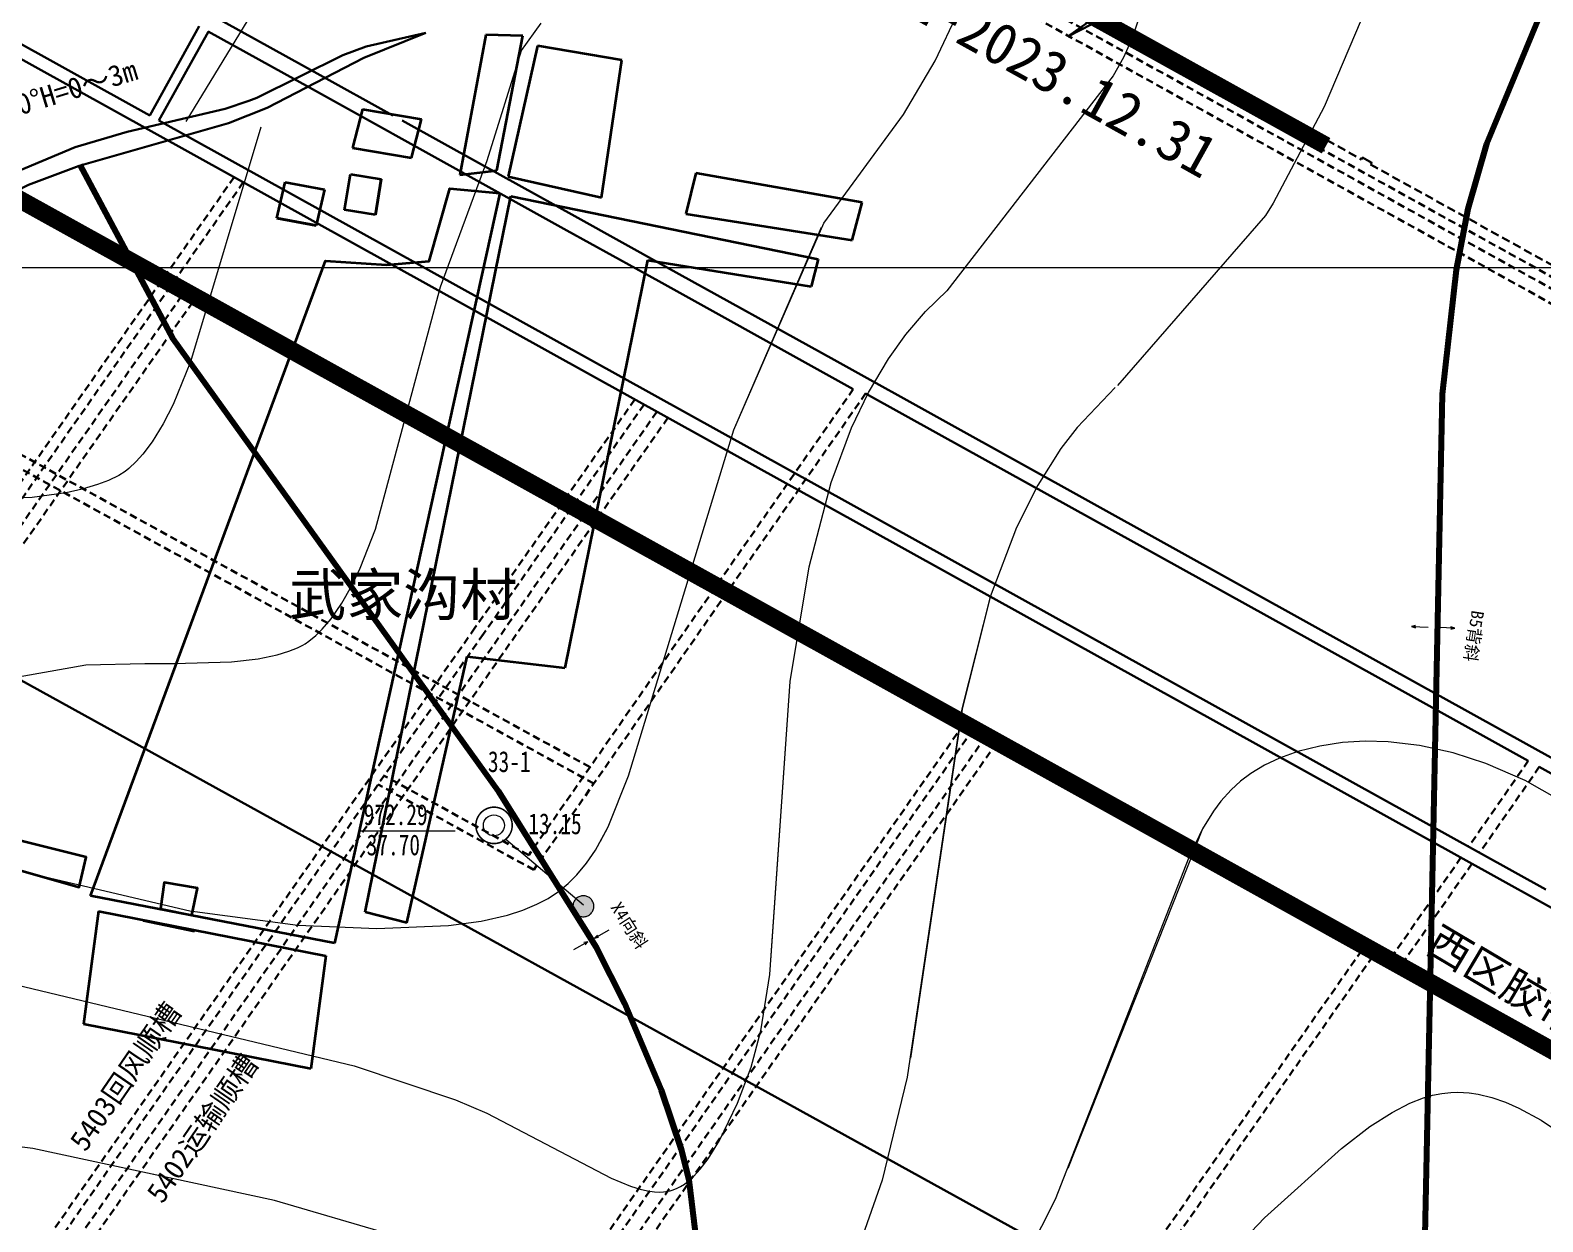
# Model space of a CAD drawing. Header units: inches. Extents: x 36473197 to 36486087, y 3899343 to 3911260.
# Drawn here: x 36479077 to 36479801, y 3906544 to 3907114 of the extents above; entities that cross this region are included whole.
import ezdxf
from ezdxf.enums import TextEntityAlignment as Align

# ---------------------------------------------------------------- set-up
doc = ezdxf.new("R2010")
doc.units = ezdxf.units.IN
doc.header["$MEASUREMENT"] = 0
for name, pattern in [('ACAD_ISO02W100', [15, 12, -3]), ('厚煤层人工分层2_1', [0.005, 0.002, -0.001, 0.002]), ('虚线', [0.0045, 0.00175, -0.001, 0.00175])]:
    doc.linetypes.add(name, pattern=pattern)
doc.layers.get('Defpoints').update_dxf_attribs({"lineweight": 0})
doc.layers.add('0，2022年3季度接续', color=3, linetype='Continuous')
doc.layers.add('0，2022年4季度接续', color=40, linetype='ACAD_ISO02W100')
for name, color, linetype, lineweight in [('4煤底板等值线', 7, 'Continuous', 0), ('七盘区布置', 7, 'Continuous', 0), ('五盘区回采巷道', 7, 'Continuous', 0), ('向北背斜轴', 7, 'Continuous', 0), ('四盘区辅运巷', 7, 'Continuous', 0), ('居民地', 7, 'Continuous', 0), ('巷道注记', 7, 'Continuous', 0), ('经纬网', 7, 'Continuous', 0), ('西区开拓大巷', 7, 'Continuous', 0), ('西区开拓设计', 7, 'Continuous', 0), ('钻孔', 7, 'Continuous', 0), ('钻孔变量', 7, 'Continuous', 0)]:
    doc.layers.add(name, color=color, linetype=linetype, lineweight=lineweight)
doc.layers.add('保护煤柱', color=7, linetype='Continuous', lineweight=0, true_color=0xff0042)
doc.layers.add('断层', color=9, linetype='Continuous', lineweight=0, true_color=0x808080)
doc.styles.add('仿宋', font='simfang.ttf')
doc.styles.add('仿宋_GB2312', font='')
doc.styles.add('宋体', font='SIMSUN.TTC')
doc.styles.add('新宋体', font='SIMSUN.TTC')
doc.styles.add('黑体', font='simhei.ttf')
doc.styles.get('仿宋_GB2312').set_extended_font_data('仿宋_GB2312')
doc.linetypes.add('保护煤柱', pattern='A,0.0195,-0.001,[6,西北矿业高家堡煤矿2022年采掘接续图(2022.8.14).shx,S=1.01575e-06,R=0,X=0,Y=0],0.0195', length=0.04)
doc.linetypes.add('断层上盘', pattern='A,0.01,-0.00215,[5,西北矿业高家堡煤矿2022年采掘接续图(2022.8.14).shx,S=3.07087e-07,R=0,X=0,Y=0],-0.00185,0.01', length=0.024)
doc.linetypes.add('断层下盘', pattern='A,0.01,-0.002,[1,西北矿业高家堡煤矿2022年采掘接续图(2022.8.14).shx,S=5.56693e-06,R=0,X=0,Y=0],0,[2,西北矿业高家堡煤矿2022年采掘接续图(2022.8.14).shx,S=5.56693e-06,R=0,X=0,Y=0],0,[3,西北矿业高家堡煤矿2022年采掘接续图(2022.8.14).shx,S=5.56693e-06,R=0,X=0,Y=0],0,[4,西北矿业高家堡煤矿2022年采掘接续图(2022.8.14).shx,S=5.56693e-06,R=0,X=0,Y=0],-0.002,0.01', length=0.024)
doc.dimstyles.get("Standard").update_dxf_attribs({"dimtxt": 30, "dimasz": 20, "dimexe": 0.18, "dimexo": 0.0625, "dimgap": 0.09, "dimtad": 1, "dimdec": 0, "dimzin": 0, "dimdsep": 46, "dimtxsty": '仿宋', "dimcen": 0.09, "dimclrd": 150, "dimclre": 150, "dimadec": 0, "dimazin": 0, "dimtfac": 1, "dimtdec": 0, "dimtofl": 0, "dimtmove": 0, "dimatfit": 3, "dimfxl": 1, "dimtolj": 1, "dimtzin": 0, "dimlwd": 0, "dimarcsym": 0})

# ---------------------------------------------------------------- blocks, each defined once
blk = doc.blocks.new('*D204')
at = {"layer": 'Defpoints', "color": 0, "transparency": 16777216}
for p in [(36476925.52, 3911082.36), (36486060.15, 3904950.04), (36485936.09, 3904772.87)]:
    blk.add_point(p, dxfattribs=at)
at = {"layer": '四盘区辅运巷', "color": 150, "lineweight": -2, "transparency": 16777216}
for p, q in [((36476925.55, 3911082.41), (36477049.68, 3911259.68)), ((36485936.12, 3904772.92), (36486060.25, 3904950.19))]:
    blk.add_line(p, q, dxfattribs=at)
at = {"layer": '四盘区辅运巷', "color": 150, "lineweight": 0, "transparency": 16777216}
blk.add_line((36477065.96, 3911248.06), (36486043.76, 3904961.51), dxfattribs=at)
at = {"layer": '四盘区辅运巷', "color": 150, "transparency": 16777216}
for points in [[(36477067.87, 3911250.79), (36477064.05, 3911245.33), (36477049.58, 3911259.53)], [(36486045.68, 3904964.24), (36486041.85, 3904958.78), (36486060.15, 3904950.04)]]:
    blk.add_solid(points, dxfattribs=at)
at = {"layer": '四盘区辅运巷', "color": 0, "transparency": 16777216, "insert": (36481563.62, 3908117.29), "char_height": 30, "attachment_point": 5, "rotation": 324.99908, "style": '仿宋'}
blk.add_mtext('\\A1;1100', dxfattribs=at)
blk = doc.blocks.new('lr_block_5', base_point=(36479345.38, 3906677.85))
at = {"layer": '居民地', "color": 1, "linetype": 'Continuous', "lineweight": 20, "true_color": 0xff0000}
for p, q in [((36479346.94, 3906678.7), (36479353.91, 3906682.62)), ((36479346.94, 3906678.7), (36479353.91, 3906682.62)), ((36479343.83, 3906677), (36479336.86, 3906673.08)), ((36479343.83, 3906677), (36479341.88, 3906676.55)), ((36479343.83, 3906677), (36479341.88, 3906676.55)), ((36479342.42, 3906675.58), (36479343.83, 3906677)), ((36479348.35, 3906680.12), (36479346.94, 3906678.7)), ((36479346.94, 3906678.7), (36479348.88, 3906679.15)), ((36479346.94, 3906678.7), (36479348.88, 3906679.15))]:
    blk.add_line(p, q, dxfattribs=at)
blk = doc.blocks.new('lr_block_6', base_point=(36479345.38, 3906677.85))
at = {"layer": '居民地', "color": 1, "linetype": 'Continuous', "lineweight": 20, "true_color": 0xff0000}
for p, q in [((36479346.94, 3906678.7), (36479353.91, 3906682.62)), ((36479346.94, 3906678.7), (36479353.91, 3906682.62)), ((36479343.83, 3906677), (36479336.86, 3906673.08)), ((36479343.83, 3906677), (36479341.88, 3906676.55)), ((36479343.83, 3906677), (36479341.88, 3906676.55)), ((36479342.42, 3906675.58), (36479343.83, 3906677)), ((36479348.35, 3906680.12), (36479346.94, 3906678.7)), ((36479346.94, 3906678.7), (36479348.88, 3906679.15)), ((36479346.94, 3906678.7), (36479348.88, 3906679.15))]:
    blk.add_line(p, q, dxfattribs=at)

msp = doc.modelspace()

# ---------------------------------------------------------------- hatches: boundary and pattern name
at = {"layer": '钻孔变量'}
msp.add_hatch(color=7, dxfattribs=at).paths.add_polyline_path([(36479337.1, 3906694.63), (36479337.12, 3906694.19), (36479337.18, 3906693.76), (36479337.27, 3906693.33), (36479337.4, 3906692.91), (36479337.57, 3906692.51), (36479337.77, 3906692.12), (36479338.01, 3906691.75), (36479338.28, 3906691.41), (36479338.57, 3906691.08), (36479338.89, 3906690.79), (36479339.24, 3906690.52), (36479339.61, 3906690.29), (36479340, 3906690.08), (36479340.4, 3906689.92), (36479340.82, 3906689.78), (36479341.25, 3906689.69), (36479341.68, 3906689.63), (36479342.12, 3906689.61), (36479342.56, 3906689.63), (36479342.99, 3906689.69), (36479343.42, 3906689.78), (36479343.83, 3906689.92), (36479344.24, 3906690.08), (36479344.63, 3906690.29), (36479345, 3906690.52), (36479345.34, 3906690.79), (36479345.67, 3906691.08), (36479345.96, 3906691.41), (36479346.23, 3906691.75), (36479346.46, 3906692.12), (36479346.67, 3906692.51), (36479346.83, 3906692.91), (36479346.97, 3906693.33), (36479347.06, 3906693.76), (36479347.12, 3906694.19), (36479347.14, 3906694.63), (36479347.14, 3906694.63), (36479347.12, 3906695.07), (36479347.06, 3906695.5), (36479346.97, 3906695.93), (36479346.83, 3906696.35), (36479346.67, 3906696.75), (36479346.46, 3906697.14), (36479346.23, 3906697.51), (36479345.96, 3906697.86), (36479345.67, 3906698.18), (36479345.34, 3906698.47), (36479345, 3906698.74), (36479344.63, 3906698.98), (36479344.24, 3906699.18), (36479343.83, 3906699.35), (36479343.42, 3906699.48), (36479342.99, 3906699.57), (36479342.56, 3906699.63), (36479342.12, 3906699.65), (36479341.68, 3906699.63), (36479341.25, 3906699.57), (36479340.82, 3906699.48), (36479340.4, 3906699.35), (36479340, 3906699.18), (36479339.61, 3906698.98), (36479339.24, 3906698.74), (36479338.89, 3906698.47), (36479338.57, 3906698.18), (36479338.28, 3906697.86), (36479338.01, 3906697.51), (36479337.77, 3906697.14), (36479337.57, 3906696.75), (36479337.4, 3906696.35), (36479337.27, 3906695.93), (36479337.18, 3906695.5), (36479337.12, 3906695.07)], flags=17)

# ---------------------------------------------------------------- linework, layer by layer
at = {"layer": '0，2022年3季度接续', "color": 2, "linetype": 'ACAD_ISO02W100', "ltscale": 5, "const_width": 8.46}
msp.add_lwpolyline([(36479172.71, 3907349.25), (36479697.46, 3907058.33)], dxfattribs=at)
at = {"layer": '0，2022年4季度接续', "color": 3, "linetype": 'ACAD_ISO02W100', "ltscale": 5, "const_width": 8.46}
msp.add_lwpolyline([(36478897.53, 3907129.61), (36479605.73, 3906736.83)], dxfattribs=at)
at = {"layer": '0，2022年4季度接续', "color": 160, "linetype": 'ACAD_ISO02W100', "ltscale": 5, "const_width": 8.46}
msp.add_lwpolyline([(36479605.73, 3906736.83), (36479868.1, 3906590.94)], dxfattribs=at)
at = {"layer": '4煤底板等值线', "color": 7, "linetype": 'Continuous', "lineweight": 0, "flags": 128}
for points in [[(36479457.13, 3907021.23), (36479495.26, 3907073.34), (36479510.5, 3907098.93), (36479521.35, 3907122.16), (36479535.12, 3907163.65), (36479560.6, 3907262.43), (36479570.87, 3907290.87), (36479580.2, 3907310.55), (36479589.26, 3907325.68), (36479598.56, 3907338.24), (36479610.42, 3907351.36), (36479626.63, 3907366.04), (36479651.16, 3907383.96), (36479697.74, 3907410.38), (36479754.04, 3907435.09), (36479810.05, 3907453.08), (36479822.54, 3907456.2)], [(36479735.02, 3907228.15), (36479727.29, 3907166.61), (36479722.99, 3907146.02), (36479714.2, 3907118.47), (36479696.54, 3907076.92), (36479672.13, 3907030.92), (36479668.47, 3907025.01), (36479597.61, 3906943.59)], [(36479193.05, 3907137.48), (36479151.85, 3907069.92)], [(36479611.22, 3907129.34), (36479604.62, 3907109.81), (36479600.52, 3907100.5), (36479595.51, 3907091.7), (36479516.05, 3906988.89)], [(36479296.07, 3907051.24), (36479312.49, 3907103.89), (36479321.84, 3907116.96)], [(36479187.76, 3907067.2), (36479154.15, 3906954.94), (36479145.87, 3906934.64), (36479141.11, 3906925.32), (36479135.79, 3906916.72), (36479131.37, 3906910.85), (36479128.15, 3906907.28), (36479124.68, 3906904.05), (36479122.82, 3906902.6), (36479119.78, 3906900.69), (36479114.89, 3906898.27), (36479109.69, 3906896.25), (36479102.37, 3906894.05), (36479094.68, 3906892.34), (36479078.43, 3906890.03), (36478989.46, 3906887.56)], [(36479047.28, 3906800), (36479104.13, 3906810.14), (36479132.26, 3906810.75), (36479146.39, 3906810.68), (36479173.7, 3906811.53), (36479186.51, 3906813.03), (36479195.55, 3906814.9), (36479201.23, 3906816.62), (36479205.26, 3906818.22), (36479207.81, 3906819.47), (36479209.03, 3906820.17), (36479210.79, 3906821.37), (36479214.09, 3906824.07), (36479217.15, 3906827.09), (36479221.4, 3906832.11), (36479226.51, 3906839.52), (36479231.11, 3906847.63), (36479235.28, 3906856.31), (36479242.6, 3906875.03), (36479273.81, 3906990.9), (36479296.07, 3907051.24)], [(36478939.37, 3906742.88), (36479153.88, 3906692.4), (36479205.44, 3906685.53), (36479243.32, 3906684.02), (36479277.51, 3906685.47), (36479293.28, 3906687.54), (36479305.89, 3906690.39), (36479313.07, 3906692.71), (36479319.88, 3906695.58), (36479325.21, 3906698.41), (36479330.21, 3906701.7), (36479334.82, 3906705.47), (36479339.05, 3906709.69), (36479343.67, 3906715.29), (36479347.84, 3906721.42), (36479353.93, 3906732.56), (36479363.7, 3906757.04), (36479414.16, 3906922.39), (36479456.08, 3907019.34)], [(36479350.38, 3906725.76), (36479353.93, 3906732.56), (36479363.7, 3906757.04), (36479414.16, 3906922.39), (36479457.13, 3907021.23)], [(36479062.77, 3906659), (36479232.43, 3906618.34), (36479280.88, 3906602.07), (36479295.88, 3906595.73), (36479355.46, 3906564.63), (36479364.65, 3906560.8), (36479369.29, 3906559.32), (36479372.74, 3906558.51), (36479376.15, 3906558.04), (36479378.33, 3906557.95), (36479380.52, 3906558.05), (36479382.61, 3906558.37), (36479383.64, 3906558.61), (36479384.66, 3906558.9), (36479386.65, 3906559.67), (36479388.55, 3906560.62), (36479390.42, 3906561.79), (36479392.2, 3906563.1), (36479394.8, 3906565.4), (36479398.05, 3906568.91), (36479401.8, 3906573.87), (36479407.19, 3906582.64), (36479415.93, 3906600.4), (36479422.36, 3906617.66), (36479426.95, 3906635.02), (36479431.28, 3906662.01), (36479441.02, 3906802.15), (36479450.15, 3906856.92), (36479460.73, 3906897.29), (36479470.4, 3906923.45), (36479478.45, 3906940.28), (36479488.05, 3906956.44), (36479496.4, 3906968.04), (36479505.83, 3906979.06), (36479516.13, 3906989.05)], [(36479431.85, 3906668.71), (36479441.02, 3906802.15), (36479450.15, 3906856.92), (36479460.73, 3906897.29), (36479470.4, 3906923.45), (36479478.45, 3906940.28), (36479488.05, 3906956.44), (36479496.4, 3906968.04), (36479505.83, 3906979.06), (36479516.13, 3906989.05)], [(36479596.56, 3906942.64), (36479578.37, 3906923.51), (36479570.6, 3906913.58), (36479559.5, 3906895.98), (36479549.36, 3906875.69), (36479536.8, 3906842.55), (36479523.22, 3906788.97), (36479497.04, 3906612.83), (36479484.99, 3906563.65), (36479474.66, 3906534.1)], [(36479596.56, 3906942.64), (36479578.37, 3906923.51), (36479570.6, 3906913.58), (36479559.5, 3906895.98), (36479549.36, 3906875.69), (36479536.8, 3906842.55), (36479523.28, 3906788.95), (36479498.55, 3906622)], [(36479528.99, 3906911.17), (36479794.21, 3906764.16)], [(36479808.94, 3906745.56), (36479792.67, 3906754.71), (36479773.94, 3906762.91), (36479758.23, 3906768.02), (36479742.1, 3906771.58), (36479727.1, 3906773.33), (36479716.15, 3906773.59), (36479705.23, 3906772.91), (36479694.41, 3906771.25), (36479683.87, 3906768.57), (36479675.09, 3906765.4), (36479668.01, 3906762.06), (36479661.46, 3906758.14), (36479656.48, 3906754.43), (36479651.98, 3906750.33), (36479647.14, 3906744.93), (36479643.53, 3906740.07), (36479638.4, 3906731.7), (36479631.82, 3906718), (36479567.86, 3906554.46), (36479528.43, 3906476.67)], [(36479960.65, 3906606.83), (36479914.38, 3906656.11), (36479864.43, 3906702.29), (36479823, 3906735.96), (36479808.94, 3906745.56), (36479792.67, 3906754.71), (36479773.94, 3906762.91), (36479758.23, 3906768.02), (36479742.1, 3906771.58), (36479727.1, 3906773.33), (36479716.15, 3906773.59), (36479705.23, 3906772.91), (36479694.41, 3906771.25), (36479683.87, 3906768.57), (36479675.09, 3906765.4), (36479668.01, 3906762.06), (36479661.46, 3906758.14), (36479656.48, 3906754.43), (36479651.98, 3906750.33), (36479647.14, 3906744.93), (36479643.53, 3906740.07), (36479638.4, 3906731.7), (36479573.85, 3906569.28)], [(36479617.28, 3906492.33), (36479667.96, 3906545.59), (36479704.78, 3906578.8), (36479718.38, 3906589.27), (36479729.07, 3906596.06), (36479737.55, 3906600.4), (36479744.03, 3906602.94), (36479748.39, 3906604.22), (36479752.76, 3906605.11), (36479757.13, 3906605.6), (36479760.41, 3906605.7), (36479765.88, 3906605.4), (36479770.25, 3906604.76), (36479776.78, 3906603.18), (36479783.28, 3906600.95), (36479789.74, 3906598.11), (36479800.38, 3906592.28), (36479812.91, 3906583.87)], [(36479250.91, 3906537.33), (36479194.41, 3906553.96), (36479078.79, 3906578.81), (36478940.08, 3906596.09)]]:
    msp.add_lwpolyline(points, dxfattribs=at)
at = {"layer": '七盘区布置', "color": 7, "linetype": '虚线', "lineweight": 30, "ltscale": 2000, "flags": 128}
msp.add_lwpolyline([(36479380.89, 3907230.93), (36480716.53, 3906490.58)], dxfattribs=at)
at = {"layer": '七盘区布置', "color": 30, "linetype": '虚线', "lineweight": 30, "ltscale": 2000, "true_color": 0xff8000, "flags": 128}
for points in [[(36479390.29, 3907220.01), (36480218.79, 3906760.76)], [(36479534.5, 3907132.86), (36480412.21, 3906646.34)]]:
    msp.add_lwpolyline(points, dxfattribs=at)
at = {"layer": '七盘区布置', "color": 7, "linetype": '厚煤层人工分层2_1', "lineweight": 30, "ltscale": 2000, "flags": 128}
for points in [[(36479456.4, 3907194.8), (36479714.41, 3907051.78)], [(36479718.78, 3907049.35), (36479976.8, 3906906.33)]]:
    msp.add_lwpolyline(points, dxfattribs=at)
at = {"layer": '七盘区布置', "color": 7, "linetype": 'Continuous', "lineweight": 30, "flags": 128}
msp.add_lwpolyline([(36479714.41, 3907051.78), (36479714.89, 3907052.65), (36479719.27, 3907050.23), (36479718.78, 3907049.35)], dxfattribs=at)
at = {"layer": '五盘区回采巷道', "color": 7, "linetype": '虚线', "lineweight": 30, "ltscale": 2000}
for p, q in [((36479149.91, 3906986.51), (36478458.19, 3905998.62)), ((36479155.19, 3906983.59), (36478469.64, 3906004.52)), ((36479377.27, 3906931.15), (36478821.12, 3906136.88)), ((36479382.55, 3906928.22), (36478831.78, 3906141.63)), ((36479290.2, 3906827.71), (36478633.47, 3905889.8)), ((36479294.29, 3906824.84), (36478631.83, 3905878.74)), ((36479520.94, 3906777.17), (36478995.61, 3906026.91)), ((36479520.94, 3906777.17), (36478995.61, 3906026.91)), ((36479525.34, 3906774.74), (36478993.97, 3906015.85)), ((36479525.34, 3906774.74), (36478993.97, 3906015.85)), ((36479531.49, 3906771.32), (36479092.45, 3906144.3)), ((36479531.49, 3906771.32), (36479092.45, 3906144.3)), ((36479536.77, 3906768.4), (36479103.1, 3906149.05)), ((36479536.77, 3906768.4), (36479103.1, 3906149.05)), ((36479719.79, 3906670.63), (36479266.1, 3906022.7)), ((36479719.79, 3906670.63), (36479266.1, 3906022.7)), ((36479714.51, 3906673.55), (36479266.93, 3906034.33)), ((36479714.51, 3906673.55), (36479266.93, 3906034.33))]:
    msp.add_line(p, q, dxfattribs=at)
at = {"layer": '五盘区回采巷道', "color": 30, "linetype": '虚线', "lineweight": 30, "ltscale": 2000, "true_color": 0xff8000}
for p, q in [((36479366.72, 3906937), (36479290.2, 3906827.71)), ((36479371.12, 3906934.56), (36479294.29, 3906824.84))]:
    msp.add_line(p, q, dxfattribs=at)
at = {"layer": '保护煤柱', "color": 1, "linetype": '保护煤柱', "lineweight": 30, "ltscale": 3750, "true_color": 0xff0000}
msp.add_line((36479650.26, 3906484.24), (36478464.38, 3907138.54), dxfattribs=at)
at = {"layer": '向北背斜轴', "color": 7}
for p, q in [((36479738.32, 3906828.44), (36479740.26, 3906828.91)), ((36479759.01, 3906827.66), (36479757.07, 3906827.19))]:
    msp.add_line(p, q, dxfattribs=at)
at = {"layer": '向北背斜轴', "color": 1, "linetype": 'Continuous', "lineweight": 20, "true_color": 0xff0000}
for p, q in [((36479740.26, 3906828.91), (36479738.32, 3906828.44)), ((36479738.32, 3906828.44), (36479740.21, 3906827.81)), ((36479738.32, 3906828.44), (36479746.31, 3906828.14)), ((36479759.01, 3906827.66), (36479751.02, 3906827.97)), ((36479757.07, 3906827.19), (36479759.01, 3906827.66)), ((36479759.01, 3906827.66), (36479757.12, 3906828.29))]:
    msp.add_line(p, q, dxfattribs=at)
at = {"layer": '向北背斜轴', "color": 1, "lineweight": 100, "true_color": 0xff0000, "flags": 128}
for points in [[(36479672.25, 3906089.52), (36479725.95, 3906127.78), (36479737.1, 3906137.23), (36479743.08, 3906143.36), (36479746.6, 3906147.74), (36479748.58, 3906150.78), (36479752, 3906157.2), (36479756.2, 3906167.42), (36479760.48, 3906181.84), (36479764.76, 3906204.62), (36479767.51, 3906236.26), (36479766.69, 3906295.52), (36479743.71, 3906483.37), (36479753.19, 3906939.53), (36479759.8, 3906999), (36479765.39, 3907028.22), (36479774.4, 3907059.23), (36479861.85, 3907270.53)], [(36479467.9, 3906051.34), (36479445.78, 3906308.72), (36479400.47, 3906499.17), (36479392.68, 3906563.78), (36479389.03, 3906578.24), (36479379.56, 3906606.63), (36479361.89, 3906648.11), (36479348.33, 3906674.91), (36479301.44, 3906749.73), (36479145.91, 3906966.06), (36479101.39, 3907049.27)]]:
    msp.add_lwpolyline(points, dxfattribs=at)
at = {"layer": '居民地', "color": 254, "linetype": 'Continuous', "lineweight": 35, "true_color": 0xd7d7d7}
for p, q in [((36479295.48, 3907111.36), (36479282.95, 3907044.42)), ((36479313.14, 3907110.96), (36479295.48, 3907111.36)), ((36479300.72, 3907046.53), (36479313.14, 3907110.96)), ((36479300.72, 3907046.53), (36479313.14, 3907110.96)), ((36479320.09, 3907106.15), (36479306.09, 3907043.61)), ((36479320.09, 3907106.15), (36479306.09, 3907043.61)), ((36479360.51, 3907099.31), (36479320.09, 3907106.15)), ((36479350.77, 3907033.51), (36479360.51, 3907099.31)), ((36479236.49, 3907075.85), (36479231.71, 3907057.31)), ((36479236.49, 3907075.85), (36479264.6, 3907071.1)), ((36479259.82, 3907052.56), (36479264.65, 3907071.09)), ((36479231.71, 3907057.31), (36479259.82, 3907052.56)), ((36479227.81, 3907027.64), (36479230.77, 3907044.81)), ((36479230.77, 3907044.81), (36479245.44, 3907042.3)), ((36479282.95, 3907044.42), (36479300.72, 3907046.53)), ((36479306.09, 3907043.61), (36479350.77, 3907033.51)), ((36479395.95, 3907045.16), (36479391.16, 3907025.79)), ((36479475.53, 3907031.2), (36479395.95, 3907045.16)), ((36479195.41, 3907023.75), (36479199.51, 3907040.95)), ((36479195.41, 3907023.75), (36479199.51, 3907040.95)), ((36479199.51, 3907040.95), (36479218.3, 3907037.34)), ((36479218.3, 3907037.34), (36479214.2, 3907020.14)), ((36479245.44, 3907042.3), (36479242.64, 3907025.35)), ((36479242.64, 3907025.35), (36479245.44, 3907042.3)), ((36479302.12, 3907035.64), (36479223.11, 3906676.92)), ((36479237.72, 3906691.82), (36479307.42, 3907034.18)), ((36479307.42, 3907034.18), (36479454.51, 3907004.1)), ((36479470.64, 3907013.19), (36479475.53, 3907031.2)), ((36479195.41, 3907023.75), (36479214.2, 3907020.14)), ((36479214.19, 3907020.19), (36479195.41, 3907023.75)), ((36479242.64, 3907025.35), (36479227.81, 3907027.64)), ((36479391.16, 3907025.79), (36479470.64, 3907013.19)), ((36479372.79, 3907003.61), (36479333.3, 3906808.67)), ((36479372.79, 3907003.61), (36479451.11, 3906990.97)), ((36479454.51, 3907004.1), (36479451.11, 3906990.97)), ((36479257.71, 3906686.72), (36479286.48, 3906814.11)), ((36479286.48, 3906814.11), (36479333.3, 3906808.67)), ((36479223.11, 3906676.92), (36479106.25, 3906699.63)), ((36479110.08, 3906692.28), (36479102.95, 3906638.25)), ((36479110.08, 3906692.28), (36479218.91, 3906670.92)), ((36479257.71, 3906686.72), (36479237.72, 3906691.82)), ((36479131.6, 3906687.76, 0.2), (36479156, 3906682.74, 0.2)), ((36479218.91, 3906670.92), (36479211.79, 3906616.89)), ((36479211.79, 3906616.89), (36479102.95, 3906638.25))]:
    msp.add_line(p, q, dxfattribs=at)
at = {"layer": '居民地', "color": 254, "linetype": 'Continuous', "lineweight": 35, "true_color": 0xd7d7d7, "flags": 128}
for points in [[(36479106.25, 3906699.63), (36479218.66, 3907003.34), (36479247.99, 3907001.45), (36479268.33, 3907003.1), (36479278.27, 3907037.87), (36479302.12, 3907035.64)], [(36479036.45, 3906722.11), (36479100.9, 3906703.84), (36479104.19, 3906718.08), (36479038.55, 3906734.5), (36479036.45, 3906722.11)], [(36479139.74, 3906693.44), (36479154.72, 3906690.35), (36479157.57, 3906703.26), (36479141.61, 3906706.02), (36479139.74, 3906693.44)]]:
    msp.add_lwpolyline(points, dxfattribs=at)
at = {"layer": '断层', "color": 1, "linetype": '断层下盘', "lineweight": 30, "ltscale": 2000, "true_color": 0xff0000, "flags": 128}
for points in [[(36479573.97, 3907110.57), (36479614.71, 3907139.53), (36479632.71, 3907155.41), (36479651.16, 3907173.83), (36479657.29, 3907178.93), (36479677.22, 3907192.3), (36479705.48, 3907217.72), (36479713.88, 3907224.03), (36479748.15, 3907243.71), (36479761.36, 3907252.73), (36479766.61, 3907255.58), (36479773.96, 3907258.71), (36479783.58, 3907261.68), (36479801.54, 3907265.09), (36479861.23, 3907272.12)], [(36478897.1, 3906986.8), (36479039.88, 3907032.87), (36479098.92, 3907057.57), (36479123.87, 3907064.98), (36479170.75, 3907076.05), (36479182.11, 3907079.76), (36479185.81, 3907081.19), (36479227.03, 3907101.6), (36479238.23, 3907105.71), (36479266.8, 3907112.39)]]:
    msp.add_lwpolyline(points, dxfattribs=at)
at = {"layer": '断层', "color": 1, "linetype": '断层上盘', "lineweight": 30, "ltscale": 2000, "true_color": 0xff0000, "flags": 128}
for points in [[(36479861.36, 3907269.86), (36479809.09, 3907263.87), (36479787.48, 3907259.9), (36479782.22, 3907258.35), (36479778.51, 3907256.89), (36479773.14, 3907254.21), (36479753.7, 3907241.94), (36479727.34, 3907221.98), (36479719.79, 3907215.43), (36479697.01, 3907192.92), (36479687.64, 3907185.48), (36479666.32, 3907170.57), (36479634.21, 3907143.35), (36479626.04, 3907137.58), (36479573.97, 3907110.57)], [(36478897.1, 3906986.8), (36479003.01, 3907008.83), (36479027.89, 3907016.52), (36479046.29, 3907024.21), (36479076.61, 3907039.59), (36479100.94, 3907048.72), (36479172.34, 3907069.14), (36479190.85, 3907076.44), (36479237, 3907100.35), (36479266.8, 3907112.39)]]:
    msp.add_lwpolyline(points, dxfattribs=at)
at = {"layer": '经纬网', "color": 7, "linetype": 'Continuous', "lineweight": 9}
msp.add_line((36482389.41, 3907000), (36475092.9, 3907000), dxfattribs=at)
at = {"layer": '西区开拓大巷', "color": 30, "linetype": 'Continuous', "lineweight": 30, "true_color": 0xff8000}
msp.add_line((36479950.53, 3906613.38, 0), (36479799.57, 3906697.06, 0), dxfattribs=at)
at = {"layer": '西区开拓设计', "color": 30, "linetype": '虚线', "lineweight": 30, "ltscale": 2000, "true_color": 0xff8000}
for p, q in [((36479729.32, 3906671.06), (36475744.97, 3908879.62)), ((36480089.69, 3906465.58), (36477787.48, 3907741.72)), ((36479347.13, 3906753.32), (36477746.3, 3907631.98)), ((36479175, 3907043.27), (36479069.47, 3906892.54)), ((36479179.4, 3907040.83), (36479073.56, 3906889.68)), ((36479345.29, 3906761.17), (36478958.06, 3906973.71)), ((36479471.26, 3906941.92), (36479315.96, 3906719.09)), ((36479477.16, 3906939.9), (36479318.37, 3906712.07)), ((36479794.21, 3906764.16), (36479765.61, 3906723.12)), ((36479799.48, 3906761.23), (36479770.89, 3906720.2)), ((36479315.96, 3906719.09), (36479246.82, 3906757.04)), ((36479318.37, 3906712.07), (36479243.94, 3906752.92)), ((36479761.97, 3906717.9), (36479729.32, 3906671.06)), ((36479767.25, 3906714.98), (36479734.6, 3906668.13)), ((36479921.93, 3906564.3), (36479734.6, 3906668.13))]:
    msp.add_line(p, q, dxfattribs=at)
at = {"layer": '西区开拓设计', "color": 30, "lineweight": 30, "ltscale": 2000, "true_color": 0xff8000}
for p, q in [((36479799.57, 3906697.06, 0), (36478612.15, 3907355.26, 0)), ((36479134.69, 3907072.85, 0), (36478615.54, 3907360.62, 0)), ((36479158.3, 3907115.46), (36479134.69, 3907072.85, 0)), ((36479162.68, 3907113.03), (36479139.06, 3907070.43, 0)), ((36479802.64, 3906702.6, 0), (36479139.06, 3907070.43, 0))]:
    msp.add_line(p, q, dxfattribs=at)
at = {"layer": '西区开拓设计', "color": 30, "linetype": 'Continuous', "lineweight": 30, "true_color": 0xff8000, "flags": 128}
for points in [[(36479088.77, 3907162.75), (36479214.78, 3907092.92)], [(36479162.65, 3907112.98), (36479211.03, 3907086.16)], [(36479293.4, 3907049.35), (36479338, 3907024.63)], [(36479289.65, 3907042.58), (36479334.25, 3907017.86)], [(36479338, 3907024.63), (36479381.92, 3907000.28)], [(36479334.25, 3907017.86), (36479378.17, 3906993.51)], [(36479381.92, 3907000.28), (36479462.03, 3906955.89)], [(36479378.17, 3906993.51), (36479458.27, 3906949.11)], [(36479462.03, 3906955.89), (36479515.46, 3906926.28)], [(36479458.27, 3906949.11), (36479471.26, 3906941.92)], [(36479477.16, 3906939.9), (36479512.23, 3906920.46)], [(36479512.23, 3906920.46), (36479722.32, 3906804.01)], [(36479515.46, 3906926.28), (36479725.55, 3906809.84)], [(36479725.55, 3906809.84), (36479918.11, 3906703.13)], [(36479722.32, 3906804.01), (36479794.21, 3906764.16)], [(36479799.48, 3906761.23), (36479914.25, 3906697.62)]]:
    msp.add_lwpolyline(points, dxfattribs=at)
at = {"layer": '西区开拓设计', "color": 7, "linetype": 'Continuous', "lineweight": 30, "flags": 128}
for points in [[(36479214.78, 3907092.92), (36479251.01, 3907072.84)], [(36479211.03, 3907086.16), (36479289.65, 3907042.58)], [(36479255.38, 3907070.42), (36479293.4, 3907049.35)]]:
    msp.add_lwpolyline(points, dxfattribs=at)
at = {"layer": '钻孔', "color": 7, "const_width": 0.75}
msp.add_lwpolyline([(36479308.07, 3906733.32, -1), (36479290.67, 3906733.32, -1), (36479308.07, 3906733.32)], format="xyb", dxfattribs=at)
at = {"layer": '钻孔', "color": 7, "linetype": 'Continuous', "flags": 128}
msp.add_lwpolyline([(36479234.51, 3906730.72), (36479280.71, 3906730.72)], dxfattribs=at)
at = {"layer": '钻孔', "flags": 128}
msp.add_lwpolyline([(36479305.09, 3906726.77), (36479342.22, 3906695.27)], dxfattribs=at)
at = {"layer": '钻孔', "color": 7, "linetype": 'Continuous', "lineweight": 0}
msp.add_circle((36479299.3, 3906733.32), 5.02, dxfattribs=at)
at = {"layer": '钻孔变量', "color": 7}
msp.add_lwpolyline([(36479337.1, 3906694.63), (36479337.12, 3906694.19), (36479337.18, 3906693.76), (36479337.27, 3906693.33), (36479337.4, 3906692.91), (36479337.57, 3906692.51), (36479337.77, 3906692.12), (36479338.01, 3906691.75), (36479338.28, 3906691.41), (36479338.57, 3906691.08), (36479338.89, 3906690.79), (36479339.24, 3906690.52), (36479339.61, 3906690.29), (36479340, 3906690.08), (36479340.4, 3906689.92), (36479340.82, 3906689.78), (36479341.25, 3906689.69), (36479341.68, 3906689.63), (36479342.12, 3906689.61), (36479342.56, 3906689.63), (36479342.99, 3906689.69), (36479343.42, 3906689.78), (36479343.83, 3906689.92), (36479344.24, 3906690.08), (36479344.63, 3906690.29), (36479345, 3906690.52), (36479345.34, 3906690.79), (36479345.67, 3906691.08), (36479345.96, 3906691.41), (36479346.23, 3906691.75), (36479346.46, 3906692.12), (36479346.67, 3906692.51), (36479346.83, 3906692.91), (36479346.97, 3906693.33), (36479347.06, 3906693.76), (36479347.12, 3906694.19), (36479347.14, 3906694.63), (36479347.14, 3906694.63), (36479347.12, 3906695.07), (36479347.06, 3906695.5), (36479346.97, 3906695.93), (36479346.83, 3906696.35), (36479346.67, 3906696.75), (36479346.46, 3906697.14), (36479346.23, 3906697.51), (36479345.96, 3906697.86), (36479345.67, 3906698.18), (36479345.34, 3906698.47), (36479345, 3906698.74), (36479344.63, 3906698.98), (36479344.24, 3906699.18), (36479343.83, 3906699.35), (36479343.42, 3906699.48), (36479342.99, 3906699.57), (36479342.56, 3906699.63), (36479342.12, 3906699.65), (36479341.68, 3906699.63), (36479341.25, 3906699.57), (36479340.82, 3906699.48), (36479340.4, 3906699.35), (36479340, 3906699.18), (36479339.61, 3906698.98), (36479339.24, 3906698.74), (36479338.89, 3906698.47), (36479338.57, 3906698.18), (36479338.28, 3906697.86), (36479338.01, 3906697.51), (36479337.77, 3906697.14), (36479337.57, 3906696.75), (36479337.4, 3906696.35), (36479337.27, 3906695.93), (36479337.18, 3906695.5), (36479337.12, 3906695.07), (36479337.1, 3906694.63)], dxfattribs=at)

# ---------------------------------------------------------------- block references
at = {"layer": '居民地', "rotation": 359.9990222157317}
for name in ['lr_block_5', 'lr_block_6']:
    msp.add_blockref(name, (36479345.86, 3906678.53), dxfattribs=at)

# ---------------------------------------------------------------- texts
at = {"layer": '向北背斜轴', "color": 1, "true_color": 0xff0000, "style": '新宋体'}
for s, rotation, p in [('B5背斜', 261.26394, (36479765.31, 3906824.31, -400)), ('X4向斜', 302.77461, (36479361.51, 3906683.83, -400))]:
    msp.add_text(s, height=6, rotation=rotation, dxfattribs=at).set_placement(p, align=Align.CENTER)
at = {"layer": '居民地', "color": 254, "lineweight": 35, "true_color": 0xd7d7d7, "style": '仿宋_GB2312'}
msp.add_text('武家沟村', height=20, dxfattribs=at).set_placement((36479201.38, 3906833.64))
at = {"layer": '巷道注记', "color": 1, "true_color": 0xff0000, "style": '宋体'}
msp.add_text('3409回风顺槽(J1) 2023.10.1-2023.12.31', height=20, rotation=330.89288, dxfattribs=at).set_placement((36479198.08, 3907287.14, -394.2))
at = {"layer": '巷道注记', "style": '仿宋'}
msp.add_text('西区胶带大巷', height=15, rotation=329.30111, dxfattribs=at).set_placement((36479744.3, 3906673.42, -394.1))
at = {"layer": '断层', "color": 1, "lineweight": 30, "true_color": 0xff0000, "insert": (36478998.19, 3907060.63), "char_height": 20, "width": 302.9, "attachment_point": 1, "rotation": 16.94716, "style": '黑体'}
msp.add_mtext('{\\fSimSun|b0|i0|c134|p2;\\H0.5x;\\C1;DF27∠55～60°H=0～3m\\fSimHei|b0|i0|c134|p49;\\H2x;\\C256;\\P}', dxfattribs=at)
at = {"layer": '西区开拓设计', "lineweight": 30, "style": '仿宋'}
for s, p in [('5403回风顺槽', (36479103.92, 3906576.71, 0)), ('5402运输顺槽', (36479140.69, 3906551.87, 0))]:
    msp.add_text(s, height=10, rotation=55.49919, dxfattribs=at).set_placement(p)
at = {"layer": '钻孔', "color": 7, "style": '宋体', "width": 0.75}
for s, p in [('33-1', (36479296.45, 3906758.82)), ('13.15', (36479315.77, 3906729.09)), ('37.70', (36479238.44, 3906718.98))]:
    msp.add_text(s, height=10, dxfattribs=at).set_placement(p)
at = {"layer": '钻孔', "color": 1, "true_color": 0xff0000, "style": '宋体', "width": 0.75}
msp.add_text('972.29', height=10, dxfattribs=at).set_placement((36479237.02, 3906733.46))

# ---------------------------------------------------------------- dimensions: what is measured, and where the dimension line sits
at = {"layer": '四盘区辅运巷'}
dim = msp.add_aligned_dim(p1=(36476925.52, 3911082.36), p2=(36485936.09, 3904772.87), distance=216.29, text='1100', dimstyle='Standard', dxfattribs=at)
dim.commit()
dim.dimension.update_dxf_attribs({"geometry": '*D204', "text_midpoint": (36481563.62, 3908117.29)})

doc.saveas('drawing.dxf')
